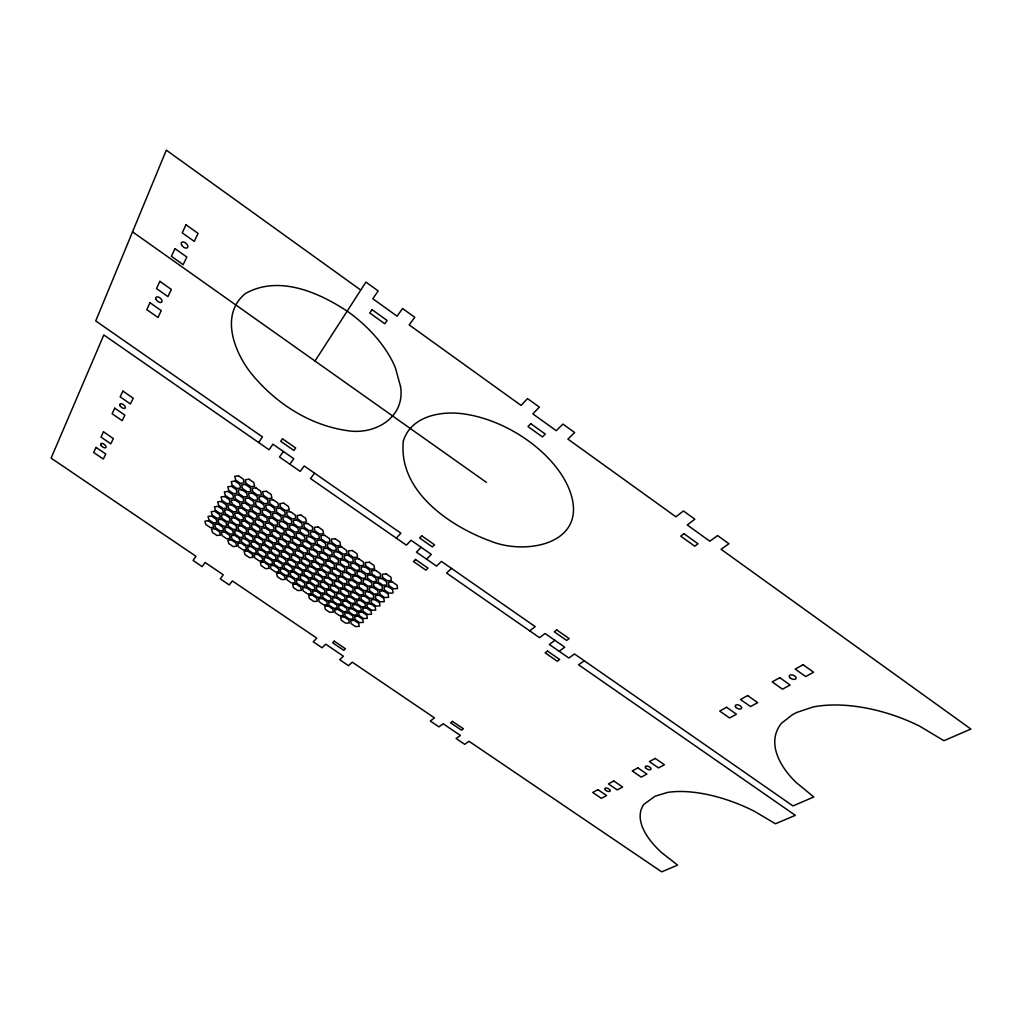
<?xml version="1.0" encoding="UTF-8"?>
<svg xmlns="http://www.w3.org/2000/svg" width="1022" height="1022" viewBox="0 0 1022 1022"><rect width="100%" height="100%" fill="white"/><g stroke="black" fill="none" stroke-linecap="round" stroke-linejoin="round"><path stroke-width="1.5" d="M315.006 361.022L365.914 282.085L378.178 290.925L372.826 298.743L397.073 316.194L402.617 308.542L414.779 317.305L409.145 324.881L521.079 405.415L527.518 398.567L539.348 407.101L532.832 413.872L556.236 430.709L562.918 424.079L574.658 432.549L567.887 439.09L675.912 516.813L683.424 510.949L694.845 519.176L687.257 524.976L709.843 541.226L717.585 535.566L728.916 543.73L721.098 549.312L970.9 729.056L943.932 740.707L919.659 726.182A107.91 55.137 19.6 0 0 813.18 706.956L796.802 712.411L792.625 714.57L781.536 723.206A107.91 55.137 19.6 0 0 795.87 782.226L813.768 796.968L792.995 805.949L574.517 653.978L568.858 658.015L549.351 644.473L554.895 640.334M258.668 442.539L262.437 436.905L95.723 320.934L166.305 150.157L360.638 289.98M283.375 451.469L279.479 457L300.2 471.385L304.224 465.968L400.892 533.203L396.268 538.121M289.852 464.192L293.812 458.725L272.925 444.2L269.093 449.782L103.822 334.961L51.1 458.137L195.943 556.275L193.069 560.465L202.152 566.61L205.077 562.458L223.281 574.798L220.254 578.861L229.286 584.967L232.364 580.943L316.782 638.15L313.256 641.803L322.096 647.795L325.673 644.167L343.405 656.175L339.726 659.727L348.528 665.68L352.245 662.167L434.465 717.878L430.326 721.047L438.936 726.885L443.126 723.755L460.398 735.457L456.119 738.51L464.691 744.31L469.009 741.282L661.707 871.843L677.599 865.123L661.566 852.565A91.546 41.749 23.1 0 1 643.898 804.34L655.089 796.202L667.673 792.408A91.546 41.749 23.1 0 1 754.568 811.379L775.43 823.77L795.346 815.352L578.567 664.773L584.29 660.774M314.61 473.186L310.509 478.552L406.373 545.148L411.061 540.28L431.322 554.371L426.506 559.136M421.192 547.332L416.452 552.148L436.547 566.099L441.415 561.397L535.196 626.627L529.766 630.868M451.481 568.398L446.563 573.061L539.565 637.677L545.058 633.487L564.719 647.169L559.111 651.257M132.541 231.841L486.485 482.422M400.522 386.457C405.581 417.538 374.793 435.308 347.263 430.632C309.129 425.152 274.956 402.757 250.978 373.119C233.949 351.479 219.845 314.342 245.433 293.518C278.917 274.739 318.979 292.381 348.042 311.748A96.796 56.414 36.1 0 1 395.348 367.639L400.522 386.457M403.358 441.006C398.018 490.79 449.016 525.806 490.202 540.983C525.96 555.764 587.982 543.985 570.429 492.578A93.82 54.958 30.3 0 0 459.491 413.412C437.786 411.329 410.512 417.487 403.358 441.006M150.004 302.729L146.81 309.653L157.988 317.484L161.259 310.624L150.004 302.729M159.866 281.344L156.532 288.574L167.94 296.597L171.351 289.443L159.866 281.344M174.966 248.614L171.402 256.33L183.168 264.66L186.809 257.02L174.966 248.614M185.966 224.763L182.248 232.837L194.257 241.384L198.064 233.386L185.966 224.763M96.068 447.406L93.654 452.465L103.299 459.044L105.777 454.024L96.068 447.406M103.49 431.833L100.986 437.084L110.81 443.803L113.365 438.591L103.49 431.833M114.758 408.187L112.113 413.744L122.193 420.668L124.901 415.162L114.758 408.187M122.908 391.094L120.149 396.868L130.42 403.946L133.243 398.222L122.908 391.094M282.481 438.796L280.756 441.287L293.889 450.447L295.665 447.981L282.481 438.796M372.059 309.679L369.772 312.988L384.77 323.757L387.108 320.486L372.059 309.679M421.741 535.847L419.633 538.019L432.37 546.898L434.516 544.752L421.741 535.847M530.776 423.67L527.991 426.544L542.465 436.931L545.301 434.095L530.776 423.67M334.232 641.164L332.635 642.774L343.775 650.324L345.41 648.74L334.232 641.164M415.52 559.494L413.476 561.551L425.931 570.174L428.001 568.155L415.52 559.494M556.786 629.974L554.32 631.839L566.686 640.449L569.177 638.609L556.786 629.974M683.986 533.701L680.741 536.167L694.73 546.195L698.013 543.781L683.986 533.701M452.503 721.404L450.625 722.797L461.484 730.155L463.388 728.788L452.503 721.404M547.524 651.078L545.148 652.841L557.233 661.221L559.647 659.484L547.524 651.078M726.565 707.275L719.731 711.082L729.555 717.968L736.453 714.225L726.565 707.275M747.631 695.56L740.516 699.521L750.518 706.56L757.698 702.651L747.631 695.56M779.748 677.688L772.198 681.891L782.469 689.173L790.095 685.021L779.748 677.688M803.088 664.709L795.193 669.091L805.668 676.551L813.614 672.221L803.088 664.709M597.896 789.636L592.722 792.459L601.358 798.348L606.583 795.563L597.896 789.636M613.8 780.987L608.435 783.9L617.211 789.904L622.615 787.017L613.8 780.987M637.869 767.88L632.222 770.958L641.216 777.116L646.9 774.088L637.869 767.88M655.243 758.426L649.379 761.62L658.513 767.905L664.415 764.763L655.243 758.426M238.509 475.869L234.728 476.354L235.699 480.072L240.413 483.329L244.194 482.869L243.262 479.139L238.509 475.869M249.01 479.241L245.203 479.701L246.136 483.432L250.85 486.689L254.67 486.242L253.763 482.512L249.01 479.241M234.996 481.119L231.24 481.592L232.211 485.271L236.9 488.503L240.643 488.056L239.71 484.377L234.996 481.119M245.408 484.479L241.626 484.926L242.572 488.618L247.26 491.85L251.042 491.416L250.135 487.737L245.408 484.479M231.509 486.306L227.791 486.753L228.762 490.407L233.425 493.613L237.142 493.179L236.197 489.538L231.509 486.306M255.883 487.852L252.064 488.299L252.971 491.978L257.672 495.223L261.491 494.789L260.61 491.109L255.883 487.852M228.072 491.429L224.393 491.863L225.364 495.478L230.001 498.659L233.68 498.238L232.735 494.622L228.072 491.429M241.856 489.653L238.113 490.087L239.046 493.741L243.721 496.948L247.465 496.526L246.545 492.885L241.856 489.653M266.397 491.237L262.552 491.671L263.433 495.363L268.134 498.608L271.993 498.174L271.137 494.495L266.397 491.237M252.255 493.013L248.474 493.447L249.381 497.088L254.056 500.307L257.838 499.899L256.944 496.245L252.255 493.013M238.343 494.763L234.626 495.185L235.571 498.8L240.208 501.981L243.926 501.572L243.006 497.97L238.343 494.763M224.687 496.475L221.033 496.896L222.004 500.473L226.616 503.629L230.269 503.233L229.311 499.656L224.687 496.475M262.692 496.385L258.873 496.807L259.767 500.461L264.442 503.68L268.262 503.271L267.394 499.63L262.692 496.385M234.881 499.809L231.202 500.218L232.147 503.782L236.759 506.95L240.438 506.554L239.518 502.99L234.881 499.809M248.665 498.11L244.922 498.532L245.829 502.134L250.479 505.328L254.223 504.932L253.328 501.317L248.665 498.11M221.34 501.47L217.712 501.866L218.695 505.405L223.269 508.547L226.897 508.164L225.939 504.625L221.34 501.47M273.181 499.771L269.335 500.192L270.191 503.846L274.88 507.065L278.725 506.669L277.895 503.016L273.181 499.771M259.026 501.47L255.245 501.879L256.139 505.494L260.789 508.688L264.57 508.292L263.702 504.689L259.026 501.47M245.127 503.143L241.409 503.539L242.329 507.116L246.954 510.285L250.671 509.901L249.764 506.324L245.127 503.143M231.47 504.779L227.804 505.175L228.762 508.713L233.348 511.856L237.002 511.473L236.069 507.934L231.47 504.779M218.031 506.388L214.441 506.784L215.425 510.285L219.973 513.402L223.562 513.031L222.604 509.518L218.031 506.388M283.72 503.182L279.836 503.591L280.667 507.244L285.355 510.476L289.239 510.08L288.434 506.439L283.72 503.182M269.45 504.855L265.631 505.251L266.487 508.867L271.149 512.073L274.969 511.677L274.126 508.075L269.45 504.855M255.423 506.49L251.668 506.886L252.562 510.463L257.186 513.644L260.929 513.261L260.061 509.684L255.423 506.49M241.639 508.113L237.947 508.496L238.88 512.035L243.466 515.177L247.145 514.807L246.251 511.268L241.639 508.113M228.085 509.697L224.47 510.08L225.415 513.581L229.976 516.698L233.604 516.327L232.671 512.827L228.085 509.697M214.773 511.256L211.209 511.626L212.193 515.101L216.715 518.192L220.279 517.835L219.321 514.36L214.773 511.256M279.913 508.253L276.055 508.649L276.898 512.252L281.548 515.458L285.406 515.075L284.589 511.473L279.913 508.253M265.758 509.863L261.977 510.259L262.846 513.823L267.47 517.004L271.252 516.634L270.408 513.07L265.758 509.863M251.846 511.46L248.129 511.83L249.036 515.369L253.622 518.524L257.34 518.154L256.471 514.628L251.846 511.46M224.751 514.551L221.161 514.922L222.119 518.384L226.654 521.476L230.244 521.131L229.311 517.669L224.751 514.551M238.19 513.018L234.536 513.389L235.456 516.889L240.017 520.019L243.67 519.661L242.763 516.161L238.19 513.018M211.554 516.059L208.015 516.417L208.999 519.853L213.496 522.919L217.034 522.574L216.064 519.138L211.554 516.059M290.414 511.664L286.53 512.048L287.348 515.65L292.011 518.869L295.895 518.499L295.103 514.896L290.414 511.664M276.144 513.248L272.325 513.632L273.168 517.196L277.805 520.39L281.612 520.019L280.795 516.455L276.144 513.248M248.333 516.353L244.641 516.71L245.548 520.211L250.109 523.341L253.801 522.996L252.919 519.495L248.333 516.353M262.117 514.807L258.362 515.19L259.23 518.716L263.842 521.884L267.585 521.514L266.742 517.988L262.117 514.807M234.779 517.86L231.151 518.218L232.083 521.68L236.619 524.784L240.247 524.439L239.34 520.977L234.779 517.86M221.467 519.342L217.903 519.7L218.861 523.123L223.358 526.202L226.922 525.857L225.99 522.434L221.467 519.342M208.373 520.798L204.86 521.143L205.856 524.542L210.328 527.595L213.828 527.263L212.857 523.864L208.373 520.798M300.979 515.088L297.057 515.471L297.836 519.074L302.512 522.293L306.434 521.923L305.68 518.32L300.979 515.088M286.582 516.647L282.724 517.03L283.541 520.594L288.178 523.788L292.024 523.43L291.232 519.866L286.582 516.647M272.427 518.192L268.645 518.55L269.489 522.089L274.088 525.244L277.869 524.899L277.051 521.373L272.427 518.192M258.515 519.7L254.797 520.057L255.679 523.558L260.252 526.688L263.97 526.343L263.114 522.855L258.515 519.7M244.858 521.182L241.192 521.539L242.099 525.001L246.647 528.106L250.301 527.761L249.419 524.299L244.858 521.182M218.21 524.069L214.684 524.414L215.642 527.812L220.113 530.865L223.652 530.533L222.707 527.148L218.21 524.069M231.419 522.638L227.829 522.983L228.762 526.419L233.272 529.498L236.861 529.166L235.941 525.73L231.419 522.638M297.057 520.07L293.173 520.441L293.966 524.005L298.603 527.199L302.486 526.841L301.72 523.277L297.057 520.07M282.787 521.578L278.968 521.935L279.785 525.474L284.397 528.642L288.217 528.297L287.412 524.759L282.787 521.578M268.76 523.06L265.005 523.417L265.861 526.918L270.434 530.048L274.177 529.715L273.359 526.215L268.76 523.06M254.963 524.516L251.284 524.861L252.166 528.323L256.714 531.44L260.393 531.108L259.537 527.646L254.963 524.516M241.422 525.947L237.794 526.292L238.701 529.728L243.223 532.807L246.839 532.488L245.957 529.051L241.422 525.947M228.098 527.365L224.533 527.697L225.479 531.095L229.95 534.148L233.514 533.829L232.607 530.431L228.098 527.365M215.003 528.744L211.503 529.077L212.461 532.436L216.92 535.477L220.42 535.158L219.475 531.798L215.003 528.744M307.584 523.494L303.675 523.864L304.428 527.429L309.078 530.622L313 530.277L312.259 526.726L307.584 523.494M293.186 524.976L289.341 525.334L290.133 528.859L294.745 532.04L298.59 531.696L297.824 528.17L293.186 524.976M265.132 527.876L261.415 528.208L262.271 531.67L266.819 534.787L270.536 534.468L269.706 531.006L265.132 527.876M279.044 526.445L275.25 526.79L276.081 530.277L280.667 533.433L284.448 533.101L283.643 529.6L279.044 526.445M251.463 529.281L247.809 529.613L248.691 533.037L253.213 536.128L256.867 535.809L255.998 532.385L251.463 529.281M238.024 530.661L234.434 530.993L235.354 534.391L239.838 537.457L243.428 537.138L242.533 533.74L238.024 530.661M224.814 532.028L221.289 532.347L222.221 535.707L226.68 538.747L230.218 538.441L229.298 535.081L224.814 532.028M318.174 526.943L314.214 527.301L314.942 530.865L319.605 534.072L323.552 533.74L322.85 530.175L318.174 526.943M303.636 528.4L299.765 528.744L300.519 532.283L305.144 535.451L309.027 535.132L308.286 531.606L303.636 528.4M275.34 531.236L271.596 531.581L272.414 535.03L276.975 538.16L280.731 537.84L279.913 534.378L275.34 531.236M289.367 529.83L285.56 530.175L286.352 533.663L290.938 536.818L294.758 536.499L293.978 532.999L289.367 529.83M261.555 532.628L257.863 532.947L258.732 536.371L263.254 539.475L266.934 539.156L266.103 535.732L261.555 532.628M248.001 533.982L244.386 534.302L245.267 537.7L249.764 540.766L253.379 540.459L252.511 537.061L248.001 533.982M234.677 535.311L231.113 535.63L232.032 538.99L236.491 542.03L240.055 541.737L239.161 538.377L234.677 535.311M299.74 533.241L295.895 533.573L296.661 537.074L301.26 540.229L305.105 539.91L304.364 536.422L299.74 533.241M314.15 531.836L310.228 532.181L310.969 535.707L315.594 538.888L319.503 538.568L318.787 535.043L314.15 531.836M285.598 534.621L281.817 534.953L282.621 538.415L287.182 541.532L290.963 541.226L290.184 537.776L285.598 534.621M271.686 535.975L267.968 536.307L268.812 539.731L273.334 542.823L277.051 542.516L276.247 539.092L271.686 535.975M258.029 537.317L254.363 537.623L255.232 541.021L259.729 544.1L263.382 543.793L262.539 540.408L258.029 537.317M244.59 538.62L240.988 538.939L241.882 542.299L246.353 545.339L249.943 545.045L249.074 541.686L244.59 538.62M231.368 539.91L227.842 540.216L228.762 543.538L233.195 546.566L236.734 546.272L235.827 542.95L231.368 539.91M324.689 535.298L320.742 535.63L321.457 539.156L326.082 542.337L330.029 542.03L329.352 538.505L324.689 535.298M310.177 536.665L306.293 536.997L307.034 540.485L311.633 543.653L315.504 543.334L314.789 539.846L310.177 536.665M295.895 538.019L292.088 538.338L292.854 541.801L297.428 544.93L301.235 544.624L300.481 541.175L295.895 538.019M281.868 539.348L278.125 539.667L278.929 543.091L283.464 546.195L287.208 545.901L286.428 542.478L281.868 539.348M254.542 541.941L250.914 542.248L251.782 545.607L256.254 548.661L259.869 548.367L259.026 545.02L254.542 541.941M268.083 540.664L264.404 540.97L265.235 544.356L269.744 547.434L273.423 547.14L272.606 543.755L268.083 540.664M241.205 543.206L237.653 543.512L238.548 546.834L242.981 549.862L246.545 549.581L245.676 546.246L241.205 543.206M335.293 538.76L331.307 539.092L331.984 542.605L336.621 545.812L340.607 545.493L339.956 541.979L335.293 538.76M320.64 540.114L316.731 540.434L317.446 543.921L322.045 547.089L325.954 546.783L325.264 543.295L320.64 540.114M292.1 542.746L288.319 543.052L289.098 546.463L293.646 549.581L297.415 549.287L296.661 545.876L292.1 542.746M306.255 541.443L302.397 541.749L303.151 545.211L307.724 548.341L311.569 548.048L310.841 544.598L306.255 541.443M278.201 544.023L274.484 544.33L275.288 547.715L279.798 550.794L283.516 550.513L282.724 547.128L278.201 544.023M264.532 545.275L260.878 545.582L261.721 548.929L266.193 551.995L269.846 551.714L269.029 548.354L264.532 545.275M251.093 546.514L247.503 546.808L248.372 550.13L252.817 553.17L256.407 552.889L255.551 549.568L251.093 546.514M331.166 543.563L327.219 543.883L327.909 547.37L332.508 550.539L336.455 550.245L335.791 546.757L331.166 543.563M316.641 544.867L312.77 545.173L313.486 548.622L318.059 551.778L321.943 551.484L321.24 548.035L316.641 544.867M288.357 547.396L284.601 547.69L285.394 551.075L289.903 554.167L293.646 553.886L292.892 550.5L288.357 547.396M302.371 546.144L298.565 546.451L299.318 549.862L303.866 552.979L307.673 552.698L306.945 549.274L302.371 546.144M274.573 548.635L270.881 548.916L271.699 552.276L276.183 555.342L279.862 555.061L279.07 551.714L274.573 548.635M261.019 549.849L257.391 550.13L258.234 553.451L262.692 556.492L266.308 556.224L265.49 552.902L261.019 549.849M247.694 551.037L244.13 551.318L244.999 554.614L249.419 557.616L252.983 557.36L252.127 554.065L247.694 551.037M341.731 547.038L337.758 547.345L338.41 550.832L343.022 554.013L347.007 553.72L346.369 550.245L341.731 547.038M327.091 548.316L323.182 548.61L323.872 552.059L328.445 555.214L332.367 554.933L331.69 551.484L327.091 548.316M312.694 549.568L308.848 549.862L309.577 553.272L314.124 556.402L317.97 556.121L317.267 552.71L312.694 549.568M284.653 551.995L280.935 552.276L281.727 555.636L286.211 558.702L289.929 558.434L289.162 555.087L284.653 551.995M298.552 550.794L294.77 551.075L295.537 554.461L300.046 557.565L303.828 557.284L303.087 553.898L298.552 550.794M270.983 553.183L267.33 553.464L268.147 556.786L272.606 559.826L276.259 559.558L275.455 556.249L270.983 553.183M257.544 554.358L253.954 554.627L254.797 557.91L259.23 560.937L262.82 560.669L261.99 557.386L257.544 554.358M352.36 550.539L348.336 550.832L348.962 554.307L353.586 557.501L357.598 557.22L356.997 553.732L352.36 550.539M337.579 551.778L333.632 552.072L334.296 555.521L338.882 558.676L342.83 558.395L342.191 554.946L337.579 551.778M323.067 553.004L319.183 553.285L319.886 556.696L324.447 559.826L328.317 559.558L327.64 556.147L323.067 553.004M294.783 555.38L291.027 555.661L291.794 559.008L296.291 562.074L300.034 561.819L299.293 558.472L294.783 555.38M308.797 554.205L304.99 554.486L305.719 557.859L310.241 560.963L314.061 560.695L313.345 557.322L308.797 554.205M280.999 556.543L277.307 556.811L278.099 560.133L282.57 563.173L286.249 562.918L285.47 559.609L280.999 556.543M267.445 557.68L263.817 557.948L264.647 561.231L269.067 564.259L272.695 564.003L271.89 560.72L267.445 557.68M348.119 555.253L344.146 555.534L344.784 558.983L349.371 562.151L353.344 561.883L352.743 558.434L348.119 555.253M333.479 556.453L329.569 556.722L330.247 560.145L334.807 563.275L338.716 563.007L338.065 559.596L333.479 556.453M319.094 557.629L315.249 557.897L315.951 561.282L320.486 564.387L324.332 564.131L323.642 560.746L319.094 557.629M304.952 558.779L301.171 559.047L301.912 562.394L306.408 565.473L310.19 565.217L309.474 561.87L304.952 558.779M291.053 559.915L287.335 560.171L288.102 563.492L292.573 566.546L296.291 566.29L295.537 562.981L291.053 559.915M277.384 561.027L273.73 561.282L274.535 564.578L278.968 567.593L282.621 567.351L281.842 564.067L277.384 561.027M263.944 562.126L260.355 562.381L261.185 565.639L265.579 568.641L269.182 568.398L268.364 565.14L263.944 562.126M343.941 559.915L340.007 560.184L340.645 563.595L345.206 566.737L349.154 566.482L348.528 563.071L343.941 559.915M358.709 558.753L354.698 559.021L355.311 562.47L359.897 565.639L363.921 565.37L363.334 561.934L358.709 558.753M329.429 561.065L325.558 561.333L326.235 564.706L330.77 567.823L334.641 567.568L333.99 564.195L329.429 561.065M315.172 562.189L311.365 562.445L312.068 565.792L316.577 568.884L320.384 568.641L319.694 565.294L315.172 562.189M301.158 563.301L297.402 563.556L298.156 566.865L302.614 569.931L306.37 569.688L305.642 566.367L301.158 563.301M273.819 565.46L270.191 565.703L270.996 568.96L275.403 571.962L279.032 571.732L278.252 568.475L273.819 565.46M287.374 564.387L283.682 564.642L284.461 567.925L288.894 570.953L292.586 570.723L291.832 567.44L287.374 564.387M369.351 562.253L365.301 562.522L365.876 565.971L370.488 569.139L374.525 568.884L373.975 565.447L369.351 562.253M354.455 563.403L350.482 563.659L351.095 567.069L355.669 570.212L359.642 569.969L359.054 566.558L354.455 563.403M339.828 564.514L335.919 564.77L336.557 568.155L341.105 571.272L345.014 571.03L344.376 567.644L339.828 564.514M325.443 565.613L321.598 565.869L322.275 569.216L326.785 572.307L330.63 572.065L329.965 568.717L325.443 565.613M311.301 566.699L307.52 566.942L308.235 570.263L312.719 573.329L316.488 573.087L315.798 569.778L311.301 566.699M297.402 567.759L293.684 568.002L294.438 571.285L298.884 574.326L302.589 574.096L301.86 570.813L297.402 567.759M283.733 568.807L280.079 569.05L280.858 572.294L285.279 575.309L288.932 575.079L288.166 571.835L283.733 568.807M365.02 566.891L361.009 567.146L361.596 570.557L366.17 573.712L370.181 573.47L369.619 570.059L365.02 566.891M350.252 567.989L346.317 568.245L346.943 571.617L351.479 574.734L355.426 574.505L354.826 571.132L350.252 567.989M335.753 569.062L331.869 569.305L332.533 572.652L337.043 575.744L340.914 575.514L340.288 572.167L335.753 569.062M307.481 571.145L303.726 571.387L304.454 574.671L308.9 577.711L312.643 577.481L311.94 574.211L307.481 571.145M321.496 570.11L317.689 570.353L318.379 573.661L322.85 576.74L326.657 576.51L325.992 573.201L321.496 570.11M293.697 572.167L290.005 572.397L290.772 575.654L295.179 578.669L298.871 578.452L298.13 575.194L293.697 572.167M280.143 573.176L276.528 573.406L277.307 576.625L281.689 579.615L285.317 579.397L284.55 576.178L280.143 573.176M360.74 571.477L356.767 571.72L357.355 575.092L361.903 578.222L365.876 577.992L365.314 574.62L360.74 571.477M375.623 570.404L371.586 570.659L372.136 574.07L376.722 577.213L380.759 576.983L380.222 573.585L375.623 570.404M346.113 572.512L342.204 572.754L342.83 576.101L347.352 579.193L351.249 578.976L350.648 575.629L346.113 572.512M331.728 573.546L327.883 573.776L328.547 577.085L333.031 580.164L336.877 579.947L336.238 576.638L331.728 573.546M317.599 574.556L313.818 574.786L314.521 578.069L318.966 581.109L322.748 580.892L322.071 577.622L317.599 574.556M303.7 575.552L299.983 575.769L300.711 579.027L305.131 582.042L308.848 581.825L308.146 578.58L303.7 575.552M290.031 576.523L286.377 576.74L287.144 579.959L291.538 582.962L295.192 582.744L294.451 579.538L290.031 576.523M371.267 574.977L367.256 575.207L367.831 578.58L372.378 581.71L376.39 581.492L375.841 578.12L371.267 574.977M386.278 573.942L382.202 574.185L382.739 577.583L387.312 580.739L391.4 580.522L390.889 577.123L386.278 573.942M356.512 575.986L352.577 576.229L353.178 579.563L357.7 582.668L361.635 582.451L361.06 579.116L356.512 575.986M342.012 576.996L338.141 577.226L338.78 580.522L343.264 583.6L347.135 583.396L346.522 580.087L342.012 576.996M313.754 578.937L309.998 579.155L310.701 582.399L315.134 585.427L318.877 585.223L318.2 581.978L313.754 578.937M327.755 577.979L323.948 578.197L324.626 581.48L329.084 584.52L332.891 584.316L332.239 581.045L327.755 577.979M299.97 579.883L296.291 580.1L297.019 583.319L301.413 586.321L305.105 586.117L304.39 582.91L299.97 579.883M381.845 578.49L377.808 578.72L378.344 582.093L382.905 585.223L386.942 585.018L386.431 581.646L381.845 578.49M366.975 579.487L363.002 579.704L363.577 583.038L368.099 586.155L372.072 585.938L371.51 582.604L366.975 579.487M352.347 580.458L348.438 580.675L349.051 583.984L353.548 587.062L357.445 586.858L356.857 583.549L352.347 580.458M323.846 582.348L320.065 582.566L320.742 585.81L325.175 588.838L328.956 588.634L328.292 585.389L323.846 582.348M337.975 581.403L334.13 581.62L334.782 584.903L339.24 587.957L343.073 587.752L342.459 584.482L337.975 581.403M309.947 583.268L306.23 583.473L306.945 586.692L311.34 589.694L315.057 589.502L314.367 586.296L309.947 583.268M296.291 584.175L292.637 584.38L293.378 587.573L297.747 590.55L301.401 590.358L300.672 587.177L296.291 584.175M392.474 582.029L388.398 582.246L388.909 585.619L393.47 588.761L397.545 588.557L397.06 585.184L392.474 582.029M377.476 582.987L373.464 583.204L374.014 586.539L378.536 589.656L382.547 589.451L382.024 586.117L377.476 582.987M348.234 584.865L344.35 585.069L344.976 588.34L349.447 591.406L353.318 591.201L352.718 587.931L348.234 584.865M362.721 583.932L358.786 584.15L359.374 587.446L363.87 590.537L367.805 590.333L367.243 587.037L362.721 583.932M333.977 585.772L330.17 585.976L330.821 589.221L335.254 592.249L339.061 592.057L338.435 588.825L333.977 585.772M306.191 587.548L302.512 587.739L303.227 590.933L307.609 593.91L311.288 593.731L310.586 590.55L306.191 587.548M319.975 586.666L316.22 586.871L316.909 590.077L321.317 593.092L325.06 592.901L324.396 589.694L319.975 586.666M388.015 586.513L383.978 586.717L384.502 590.052L389.037 593.169L393.074 592.977L392.576 589.643L388.015 586.513M373.145 587.42L369.172 587.624L369.734 590.933L374.231 594.025L378.204 593.833L377.667 590.537L373.145 587.42M358.53 588.327L354.621 588.531L355.222 591.802L359.693 594.868L363.589 594.676L363.027 591.406L358.53 588.327M330.042 590.077L326.261 590.269L326.925 593.488L331.332 596.503L335.101 596.311L334.462 593.105L330.042 590.077M344.159 589.209L340.326 589.413L340.952 592.645L345.385 595.685L349.23 595.507L348.63 592.262L344.159 589.209M316.143 590.933L312.438 591.125L313.128 594.306L317.51 597.295L321.215 597.116L320.55 593.935L316.143 590.933M368.878 591.802L364.943 592.006L365.506 595.264L369.99 598.343L373.924 598.164L373.375 594.893L368.878 591.802M383.62 590.933L379.609 591.138L380.146 594.434L384.655 597.525L388.654 597.346L388.156 594.05L383.62 590.933M354.391 592.658L350.52 592.849L351.121 596.094L355.567 599.135L359.437 598.956L358.863 595.724L354.391 592.658M326.146 594.331L322.403 594.51L323.067 597.691L327.449 600.693L331.192 600.514L330.553 597.346L326.146 594.331M340.147 593.501L336.34 593.693L336.979 596.899L341.386 599.914L345.193 599.748L344.58 596.541L340.147 593.501M312.374 595.149L308.682 595.328L309.385 598.483L313.741 601.447L317.42 601.281L316.743 598.125L312.374 595.149M364.662 596.133L360.766 596.311L361.341 599.556L365.787 602.597L369.683 602.431L369.134 599.199L364.662 596.133M379.277 595.302L375.304 595.494L375.841 598.751L380.325 601.83L384.298 601.664L383.774 598.394L379.277 595.302M350.303 596.95L346.471 597.129L347.071 600.336L351.491 603.35L355.324 603.197L354.749 599.991L350.303 596.95M322.3 598.534L318.583 598.713L319.26 601.856L323.616 604.832L327.321 604.666L326.682 601.524L322.3 598.534M336.187 597.742L332.406 597.921L333.044 601.102L337.439 604.104L341.207 603.938L340.594 600.757L336.187 597.742M374.985 599.62L371.05 599.786L371.599 603.031L376.058 606.084L379.98 605.918L379.469 602.686L374.985 599.62M360.511 600.399L356.64 600.578L357.215 603.785L361.635 606.812L365.506 606.646L364.956 603.453L360.511 600.399M346.266 601.179L342.459 601.345L343.073 604.526L347.467 607.528L351.274 607.375L350.687 604.194L346.266 601.179M332.265 601.932L328.522 602.099L329.173 605.254L333.53 608.231L337.273 608.077L336.647 604.935L332.265 601.932M370.756 603.874L366.847 604.04L367.409 607.247L371.829 610.275L375.738 610.121L375.202 606.927L370.756 603.874M356.397 604.615L352.564 604.781L353.152 607.949L357.547 610.964L361.379 610.811L360.817 607.643L356.397 604.615M328.394 606.072L324.689 606.238L325.341 609.355L329.684 612.306L333.389 612.165L332.763 609.048L328.394 606.072M342.281 605.356L338.512 605.509L339.125 608.652L343.494 611.641L347.263 611.501L346.675 608.358L342.281 605.356M352.335 608.793L348.528 608.933L349.128 612.076L353.497 615.065L357.304 614.937L356.729 611.795L352.335 608.793M366.566 608.077L362.708 608.231L363.257 611.412L367.665 614.414L371.535 614.273L370.999 611.105L366.566 608.077M338.346 609.482L334.603 609.636L335.229 612.74L339.572 615.704L343.315 615.576L342.702 612.459L338.346 609.482M362.44 612.229L358.607 612.382L359.169 615.525L363.551 618.514L367.383 618.387L366.834 615.244L362.44 612.229M348.323 612.906L344.555 613.047L345.155 616.151L349.511 619.128L353.28 619L352.692 615.883L348.323 612.906M358.352 616.343L354.557 616.47L355.132 619.588L359.488 622.551L363.283 622.436L362.733 619.332L358.352 616.343M344.363 616.969L340.633 617.096L341.233 620.175L345.564 623.126L349.307 623.011L348.719 619.932L344.363 616.969M354.327 620.392L350.559 620.52L351.146 623.599L355.477 626.55L359.246 626.435L358.684 623.356L354.327 620.392M156.136 299.51A3.73 2.044 39.4 0 0 161.617 302.231A3.73 2.044 39.4 0 0 158.985 297.313A3.73 2.044 39.4 0 0 156.136 299.51M789.904 677.701A3.641 2.006 21.3 0 0 795.857 678.736A3.641 2.006 21.3 0 0 792.139 674.916A3.641 2.006 21.3 0 0 789.904 677.701M735.968 707.428A3.449 1.814 22.6 0 0 741.525 708.463A3.449 1.814 22.6 0 0 737.922 704.873A3.449 1.814 22.6 0 0 735.968 707.428M181.584 244.897A3.947 2.261 40.6 0 0 187.371 247.758A3.947 2.261 40.6 0 0 184.675 242.406A3.947 2.261 40.6 0 0 181.584 244.897M646.006 768.263A3.092 1.495 24.6 0 0 650.886 769.298A3.092 1.495 24.6 0 0 647.514 766.117A3.092 1.495 24.6 0 0 646.006 768.263M605.522 790.095A2.951 1.367 25.3 0 0 610.121 791.117A2.951 1.367 25.3 0 0 606.851 788.103A2.951 1.367 25.3 0 0 605.522 790.095M120.098 405.811A3.334 1.648 37.4 0 0 124.991 408.289A3.334 1.648 37.4 0 0 122.551 404.137A3.334 1.648 37.4 0 0 120.098 405.811M101.076 445.324A3.181 1.507 36.8 0 0 105.751 447.687A3.181 1.507 36.8 0 0 103.363 443.829A3.181 1.507 36.8 0 0 101.076 445.324"/></g></svg>
